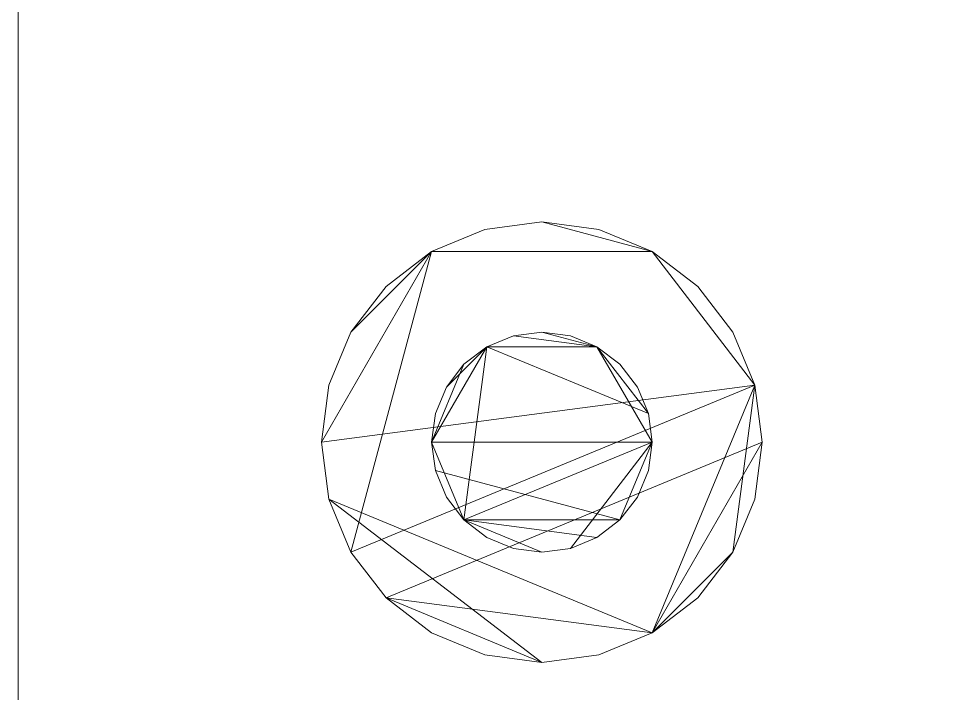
# Model space of a CAD drawing. Header units: feet. Extents: x 1888 to 2477, y 2252 to 2616.
# Drawn here: x 2243.97 to 2249.17, y 2278.51 to 2282.35 of the extents above; entities that cross this region are included whole.
import ezdxf

# ---------------------------------------------------------------- set-up
doc = ezdxf.new("R2010")
doc.units = ezdxf.units.FT
doc.layers.add('3D-F-AFFFEQM', color=3, linetype='Continuous', lineweight=9)

# ---------------------------------------------------------------- blocks, each defined once
blk = doc.blocks.new('Refrigerator')
at = {"layer": '3D-F-AFFFEQM'}
mesh = blk.add_polyface(dxfattribs=at)
corners = [(-36.3198, -24.7493, 76.815), (2.1552, -24.7493, 76.815), (2.1552, 1.1707, 76.815), (-36.3198, 1.1707, 76.815)]
mesh.append_faces([[corners[k] for k in face] for face in [(3, 0, 1, 2)]])
mesh = blk.add_polyface(dxfattribs=at)
corners = [(-36.3198, -24.7493, 1.08), (-36.3198, 1.1707, 1.08), (2.1552, 1.1707, 1.08), (2.1552, -24.7493, 1.08)]
mesh.append_faces([[corners[k] for k in face] for face in [(2, 3, 0, 1)]])
mesh = blk.add_polyface(dxfattribs=at)
corners = [(-36.3198, -24.7493, 76.815), (-36.3198, 1.1707, 76.815), (-36.3198, 1.1707, 1.08), (-36.3198, -24.7493, 1.08)]
mesh.append_faces([[corners[k] for k in face] for face in [(3, 0, 1, 2)]])
mesh = blk.add_polyface(dxfattribs=at)
corners = [(-32.6748, -0.9893, 0.27), (-32.7116, -0.7097, 0.27), (-32.8195, -0.4493, 0.27), (-32.9911, -0.2256, 0.27), (-33.2148, -0.0539, 0.27), (-33.4752, 0.0539, 0.27), (-33.7548, 0.0907, 0.27), (-34.0343, 0.0539, 0.27), (-34.2948, -0.0539, 0.27), (-34.5184, -0.2256, 0.27), (-34.6901, -0.4493, 0.27), (-34.798, -0.7097, 0.27), (-34.8348, -0.9893, 0.27), (-34.798, -1.2688, 0.27), (-34.6901, -1.5293, 0.27), (-34.5184, -1.7529, 0.27), (-34.2948, -1.9246, 0.27), (-34.0343, -2.0325, 0.27), (-33.7548, -2.0693, 0.27), (-33.4752, -2.0325, 0.27), (-33.2148, -1.9246, 0.27), (-32.9911, -1.7529, 0.27), (-32.8195, -1.5293, 0.27), (-32.7116, -1.2688, 0.27)]
mesh.append_faces([[corners[k] for k in face] for face in [(10, 8, 9), (6, 4, 5)]], dxfattribs={"vtx0": -1})
mesh.append_faces([[corners[k] for k in face] for face in [(8, 12, 1, 4)]], dxfattribs={"vtx0": -1, "vtx1": -1, "vtx2": -1, "vtx3": -1})
mesh.append_faces([[corners[k] for k in face] for face in [(1, 12, 13, 20)]], dxfattribs={"vtx0": -1, "vtx2": -1, "vtx3": -1})
mesh.append_faces([[corners[k] for k in face] for face in [(13, 18, 19, 20)]], dxfattribs={"vtx0": -1, "vtx3": -1})
mesh.append_faces([[corners[k] for k in face] for face in [(17, 18, 15, 16)]], dxfattribs={"vtx1": -1})
mesh.append_faces([[corners[k] for k in face] for face in [(6, 7, 8, 4), (10, 11, 12, 8), (13, 14, 15, 18), (20, 21, 22, 1)]], dxfattribs={"vtx2": -1, "vtx3": -1})
mesh.append_faces([[corners[k] for k in face] for face in [(1, 2, 3, 4), (22, 23, 0, 1)]], dxfattribs={"vtx3": -1})
mesh = blk.add_polyface(dxfattribs=at)
corners = [(-32.6748, -0.9893), (-32.7116, -1.2688), (-32.8195, -1.5293), (-32.9911, -1.7529), (-33.2148, -1.9246), (-33.4752, -2.0325), (-33.7548, -2.0693), (-34.0343, -2.0325), (-34.2948, -1.9246), (-34.5184, -1.7529), (-34.6901, -1.5293), (-34.798, -1.2688), (-34.8348, -0.9893), (-34.798, -0.7097), (-34.6901, -0.4493), (-34.5184, -0.2256), (-34.2948, -0.0539), (-34.0343, 0.0539), (-33.7548, 0.0907), (-33.4752, 0.0539), (-33.2148, -0.0539), (-32.9911, -0.2256), (-32.8195, -0.4493), (-32.7116, -0.7097)]
mesh.append_faces([[corners[k] for k in face] for face in [(9, 6, 7, 8), (4, 2, 3), (16, 14, 15), (20, 18, 19)]], dxfattribs={"vtx0": -1})
mesh.append_faces([[corners[k] for k in face] for face in [(6, 9, 4, 5)]], dxfattribs={"vtx0": -1, "vtx1": -1})
mesh.append_faces([[corners[k] for k in face] for face in [(9, 0, 4)]], dxfattribs={"vtx0": -1, "vtx1": -1, "vtx2": -1})
mesh.append_faces([[corners[k] for k in face] for face in [(23, 10, 16, 20)]], dxfattribs={"vtx0": -1, "vtx1": -1, "vtx2": -1, "vtx3": -1})
mesh.append_faces([[corners[k] for k in face] for face in [(23, 0, 9, 10)]], dxfattribs={"vtx1": -1, "vtx3": -1})
mesh.append_faces([[corners[k] for k in face] for face in [(21, 22, 23, 20)]], dxfattribs={"vtx2": -1})
mesh.append_faces([[corners[k] for k in face] for face in [(0, 1, 2, 4), (10, 11, 12, 16), (12, 13, 14, 16), (16, 17, 18, 20)]], dxfattribs={"vtx2": -1, "vtx3": -1})
mesh = blk.add_polyface(dxfattribs=at)
corners = [(-34.8348, -0.9893, 0.27), (-34.798, -0.7097, 0.27), (-34.6901, -0.4493, 0.27), (-34.5184, -0.2256, 0.27), (-34.2948, -0.0539, 0.27), (-34.0343, 0.0539, 0.27), (-33.7548, 0.0907, 0.27), (-33.4752, 0.0539, 0.27), (-33.2148, -0.0539, 0.27), (-32.9911, -0.2256, 0.27), (-32.8195, -0.4493, 0.27), (-32.7116, -0.7097, 0.27), (-32.6748, -0.9893, 0.27), (-32.6748, -0.9893), (-32.7116, -0.7097), (-32.8195, -0.4493), (-32.9911, -0.2256), (-33.2148, -0.0539), (-33.4752, 0.0539), (-33.7548, 0.0907), (-34.0343, 0.0539), (-34.2948, -0.0539), (-34.5184, -0.2256), (-34.6901, -0.4493), (-34.798, -0.7097), (-34.8348, -0.9893)]
mesh.append_faces([[corners[k] for k in face] for face in [(13, 14, 11, 12), (0, 1, 24, 25)]], dxfattribs={"vtx1": -1})
mesh.append_faces([[corners[k] for k in face] for face in [(14, 15, 10, 11), (16, 17, 8, 9), (15, 16, 9, 10), (17, 18, 7, 8), (6, 7, 18, 19), (19, 20, 5, 6), (20, 21, 4, 5), (22, 23, 2, 3), (21, 22, 3, 4), (23, 24, 1, 2)]], dxfattribs={"vtx1": -1, "vtx3": -1})
mesh = blk.add_polyface(dxfattribs=at)
corners = [(-33.2148, -0.9893, 1.08), (-33.2332, -0.8495, 1.08), (-33.2871, -0.7193, 1.08), (-33.3729, -0.6074, 1.08), (-33.4848, -0.5216, 1.08), (-33.615, -0.4677, 1.08), (-33.7548, -0.4493, 1.08), (-33.8945, -0.4677, 1.08), (-34.0248, -0.5216, 1.08), (-34.1366, -0.6074, 1.08), (-34.2224, -0.7193, 1.08), (-34.2764, -0.8495, 1.08), (-34.2948, -0.9893, 1.08), (-34.2764, -1.129, 1.08), (-34.2224, -1.2593, 1.08), (-34.1366, -1.3711, 1.08), (-34.0248, -1.4569, 1.08), (-33.8945, -1.5109, 1.08), (-33.7548, -1.5293, 1.08), (-33.615, -1.5109, 1.08), (-33.4848, -1.4569, 1.08), (-33.3729, -1.3711, 1.08), (-33.2871, -1.2593, 1.08), (-33.2332, -1.129, 1.08)]
mesh.append_faces([[corners[k] for k in face] for face in [(6, 4, 5)]], dxfattribs={"vtx0": -1})
mesh.append_faces([[corners[k] for k in face] for face in [(4, 8, 15, 0)]], dxfattribs={"vtx0": -1, "vtx1": -1, "vtx2": -1, "vtx3": -1})
mesh.append_faces([[corners[k] for k in face] for face in [(4, 0, 1)]], dxfattribs={"vtx0": -1, "vtx2": -1})
mesh.append_faces([[corners[k] for k in face] for face in [(15, 18, 19, 0)]], dxfattribs={"vtx0": -1, "vtx2": -1, "vtx3": -1})
mesh.append_faces([[corners[k] for k in face] for face in [(14, 15, 12, 13), (17, 18, 15, 16)]], dxfattribs={"vtx1": -1})
mesh.append_faces([[corners[k] for k in face] for face in [(8, 9, 12, 15)]], dxfattribs={"vtx1": -1, "vtx2": -1, "vtx3": -1})
mesh.append_faces([[corners[k] for k in face] for face in [(10, 11, 12, 9)]], dxfattribs={"vtx2": -1})
mesh.append_faces([[corners[k] for k in face] for face in [(6, 7, 8, 4), (19, 20, 21, 0)]], dxfattribs={"vtx2": -1, "vtx3": -1})
mesh.append_faces([[corners[k] for k in face] for face in [(1, 2, 3, 4), (21, 22, 23, 0)]], dxfattribs={"vtx3": -1})
mesh = blk.add_polyface(dxfattribs=at)
corners = [(-33.2148, -0.9893, 0.27), (-33.2332, -1.129, 0.27), (-33.2871, -1.2593, 0.27), (-33.3729, -1.3711, 0.27), (-33.4848, -1.4569, 0.27), (-33.615, -1.5109, 0.27), (-33.7548, -1.5293, 0.27), (-33.8945, -1.5109, 0.27), (-34.0248, -1.4569, 0.27), (-34.1366, -1.3711, 0.27), (-34.2224, -1.2593, 0.27), (-34.2764, -1.129, 0.27), (-34.2948, -0.9893, 0.27), (-34.2764, -0.8495, 0.27), (-34.2224, -0.7193, 0.27), (-34.1366, -0.6074, 0.27), (-34.0248, -0.5216, 0.27), (-33.8945, -0.4677, 0.27), (-33.7548, -0.4493, 0.27), (-33.615, -0.4677, 0.27), (-33.4848, -0.5216, 0.27), (-33.3729, -0.6074, 0.27), (-33.2871, -0.7193, 0.27), (-33.2332, -0.8495, 0.27)]
mesh.append_faces([[corners[k] for k in face] for face in [(9, 6, 7, 8), (16, 14, 15)]], dxfattribs={"vtx0": -1})
mesh.append_faces([[corners[k] for k in face] for face in [(0, 3, 11, 12), (12, 16, 23, 0)]], dxfattribs={"vtx0": -1, "vtx1": -1, "vtx3": -1})
mesh.append_faces([[corners[k] for k in face] for face in [(9, 3, 4)]], dxfattribs={"vtx0": -1, "vtx2": -1})
mesh.append_faces([[corners[k] for k in face] for face in [(5, 6, 9, 4)]], dxfattribs={"vtx1": -1, "vtx2": -1})
mesh.append_faces([[corners[k] for k in face] for face in [(16, 17, 20, 23)]], dxfattribs={"vtx1": -1, "vtx2": -1, "vtx3": -1})
mesh.append_faces([[corners[k] for k in face] for face in [(1, 2, 3, 0), (21, 22, 23, 20), (18, 19, 20, 17)]], dxfattribs={"vtx2": -1})
mesh.append_faces([[corners[k] for k in face] for face in [(9, 10, 11, 3), (12, 13, 14, 16)]], dxfattribs={"vtx2": -1, "vtx3": -1})
mesh = blk.add_polyface(dxfattribs=at)
corners = [(-34.2948, -0.9893, 1.08), (-34.2764, -0.8495, 1.08), (-34.2224, -0.7193, 1.08), (-34.1366, -0.6074, 1.08), (-34.0248, -0.5216, 1.08), (-33.8945, -0.4677, 1.08), (-33.7548, -0.4493, 1.08), (-33.615, -0.4677, 1.08), (-33.4848, -0.5216, 1.08), (-33.3729, -0.6074, 1.08), (-33.2871, -0.7193, 1.08), (-33.2332, -0.8495, 1.08), (-33.2148, -0.9893, 1.08), (-33.2148, -0.9893, 0.27), (-33.2332, -0.8495, 0.27), (-33.2871, -0.7193, 0.27), (-33.3729, -0.6074, 0.27), (-33.4848, -0.5216, 0.27), (-33.615, -0.4677, 0.27), (-33.7548, -0.4493, 0.27), (-33.8945, -0.4677, 0.27), (-34.0248, -0.5216, 0.27), (-34.1366, -0.6074, 0.27), (-34.2224, -0.7193, 0.27), (-34.2764, -0.8495, 0.27), (-34.2948, -0.9893, 0.27)]
mesh.append_faces([[corners[k] for k in face] for face in [(13, 14, 11, 12), (0, 1, 24, 25)]], dxfattribs={"vtx1": -1})
mesh.append_faces([[corners[k] for k in face] for face in [(14, 15, 10, 11), (16, 17, 8, 9), (15, 16, 9, 10), (17, 18, 7, 8), (6, 7, 18, 19), (19, 20, 5, 6), (20, 21, 4, 5), (22, 23, 2, 3), (21, 22, 3, 4), (23, 24, 1, 2)]], dxfattribs={"vtx1": -1, "vtx3": -1})
mesh = blk.add_polyface(dxfattribs=at)
corners = [(-32.6748, -0.9893, 0.27), (-32.7116, -1.2688, 0.27), (-32.8195, -1.5293, 0.27), (-32.9911, -1.7529, 0.27), (-33.2148, -1.9246, 0.27), (-33.4752, -2.0325, 0.27), (-33.7548, -2.0693, 0.27), (-34.0343, -2.0325, 0.27), (-34.2948, -1.9246, 0.27), (-34.5184, -1.7529, 0.27), (-34.6901, -1.5293, 0.27), (-34.798, -1.2688, 0.27), (-34.8348, -0.9893, 0.27), (-34.8348, -0.9893), (-34.798, -1.2688), (-34.6901, -1.5293), (-34.5184, -1.7529), (-34.2948, -1.9246), (-34.0343, -2.0325), (-33.7548, -2.0693), (-33.4752, -2.0325), (-33.2148, -1.9246), (-32.9911, -1.7529), (-32.8195, -1.5293), (-32.7116, -1.2688), (-32.6748, -0.9893)]
mesh.append_faces([[corners[k] for k in face] for face in [(13, 14, 11, 12), (0, 1, 24, 25)]], dxfattribs={"vtx1": -1})
mesh.append_faces([[corners[k] for k in face] for face in [(14, 15, 10, 11), (16, 17, 8, 9), (15, 16, 9, 10), (17, 18, 7, 8), (6, 7, 18, 19), (19, 20, 5, 6), (20, 21, 4, 5), (22, 23, 2, 3), (21, 22, 3, 4), (23, 24, 1, 2)]], dxfattribs={"vtx1": -1, "vtx3": -1})
mesh = blk.add_polyface(dxfattribs=at)
corners = [(-33.2148, -0.9893, 1.08), (-33.2332, -1.129, 1.08), (-33.2871, -1.2593, 1.08), (-33.3729, -1.3711, 1.08), (-33.4848, -1.4569, 1.08), (-33.615, -1.5109, 1.08), (-33.7548, -1.5293, 1.08), (-33.8945, -1.5109, 1.08), (-34.0248, -1.4569, 1.08), (-34.1366, -1.3711, 1.08), (-34.2224, -1.2593, 1.08), (-34.2764, -1.129, 1.08), (-34.2948, -0.9893, 1.08), (-34.2948, -0.9893, 0.27), (-34.2764, -1.129, 0.27), (-34.2224, -1.2593, 0.27), (-34.1366, -1.3711, 0.27), (-34.0248, -1.4569, 0.27), (-33.8945, -1.5109, 0.27), (-33.7548, -1.5293, 0.27), (-33.615, -1.5109, 0.27), (-33.4848, -1.4569, 0.27), (-33.3729, -1.3711, 0.27), (-33.2871, -1.2593, 0.27), (-33.2332, -1.129, 0.27), (-33.2148, -0.9893, 0.27)]
mesh.append_faces([[corners[k] for k in face] for face in [(13, 14, 11, 12), (0, 1, 24, 25)]], dxfattribs={"vtx1": -1})
mesh.append_faces([[corners[k] for k in face] for face in [(14, 15, 10, 11), (16, 17, 8, 9), (15, 16, 9, 10), (17, 18, 7, 8), (6, 7, 18, 19), (19, 20, 5, 6), (20, 21, 4, 5), (22, 23, 2, 3), (21, 22, 3, 4), (23, 24, 1, 2)]], dxfattribs={"vtx1": -1, "vtx3": -1})

msp = doc.modelspace()

# ---------------------------------------------------------------- block references
at = {"xscale": 1.15876680052351, "yscale": 1.15876680052351, "zscale": 1.15876680052351}
msp.add_blockref('Refrigerator', (2286.0521, 2281.0897, -1.2515), dxfattribs=at)

doc.saveas('drawing.dxf')
